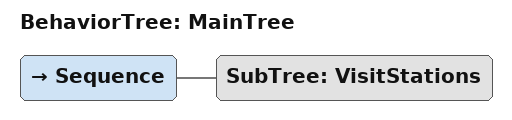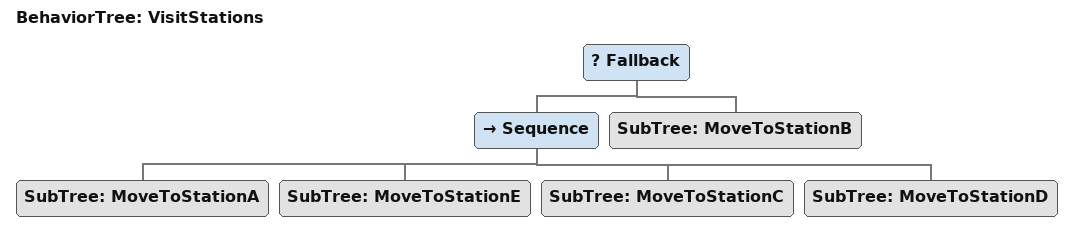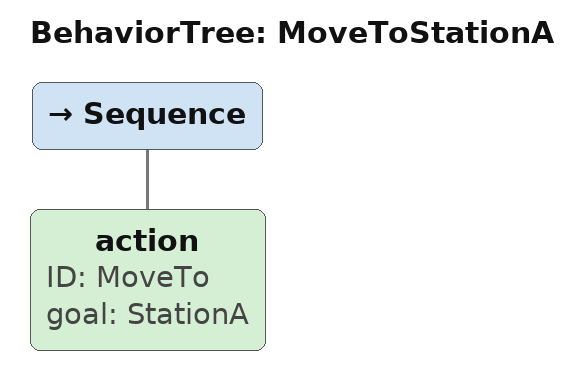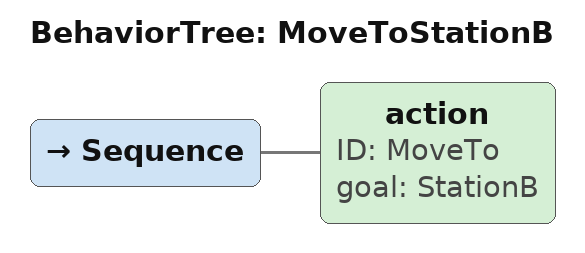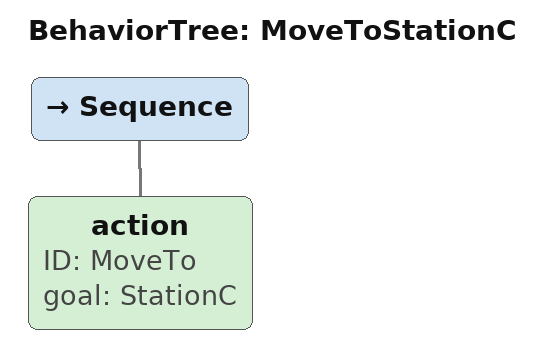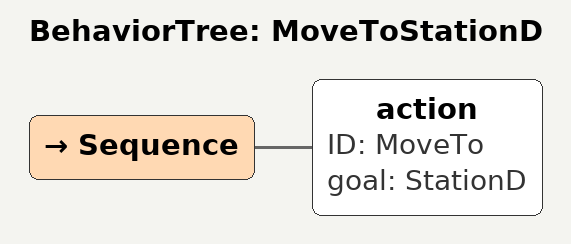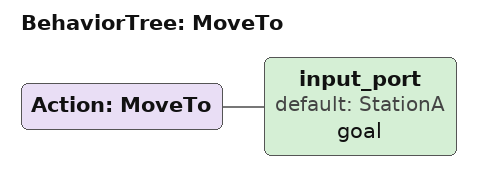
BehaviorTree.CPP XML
<root main_tree_to_execute="MainTree">
    <BehaviorTree ID="MainTree">
        <Sequence>
            <!-- StationA, StationE, StationC, StationD in order -->
            <SubTree ID="VisitStations" />
        </Sequence>
    </BehaviorTree>

    <BehaviorTree ID="VisitStations">
        <Fallback>
            <Sequence>
                <SubTree ID="MoveToStationA" />
                <SubTree ID="MoveToStationE" />
                <SubTree ID="MoveToStationC" />
                <SubTree ID="MoveToStationD" />
            </Sequence>
            <SubTree ID="MoveToStationB" />
        </Fallback>
    </BehaviorTree>

    <BehaviorTree ID="MoveToStationA">
        <Sequence>
            <action ID="MoveTo" goal="StationA" />
        </Sequence>
    </BehaviorTree>

    <BehaviorTree ID="MoveToStationB">
        <Sequence>
            <action ID="MoveTo" goal="StationB" />
        </Sequence>
    </BehaviorTree>

    <BehaviorTree ID="MoveToStationC">
        <Sequence>
            <action ID="MoveTo" goal="StationC" />
        </Sequence>
    </BehaviorTree>

    <BehaviorTree ID="MoveToStationD">
        <Sequence>
            <action ID="MoveTo" goal="StationD" />
        </Sequence>
    </BehaviorTree>

    <BehaviorTree ID="MoveTo">
        <Action ID="MoveTo">
            <input_port default="StationA" name="goal">A venstario objeto estágo</input_port>
        </Action>
    </BehaviorTree>
</root>
